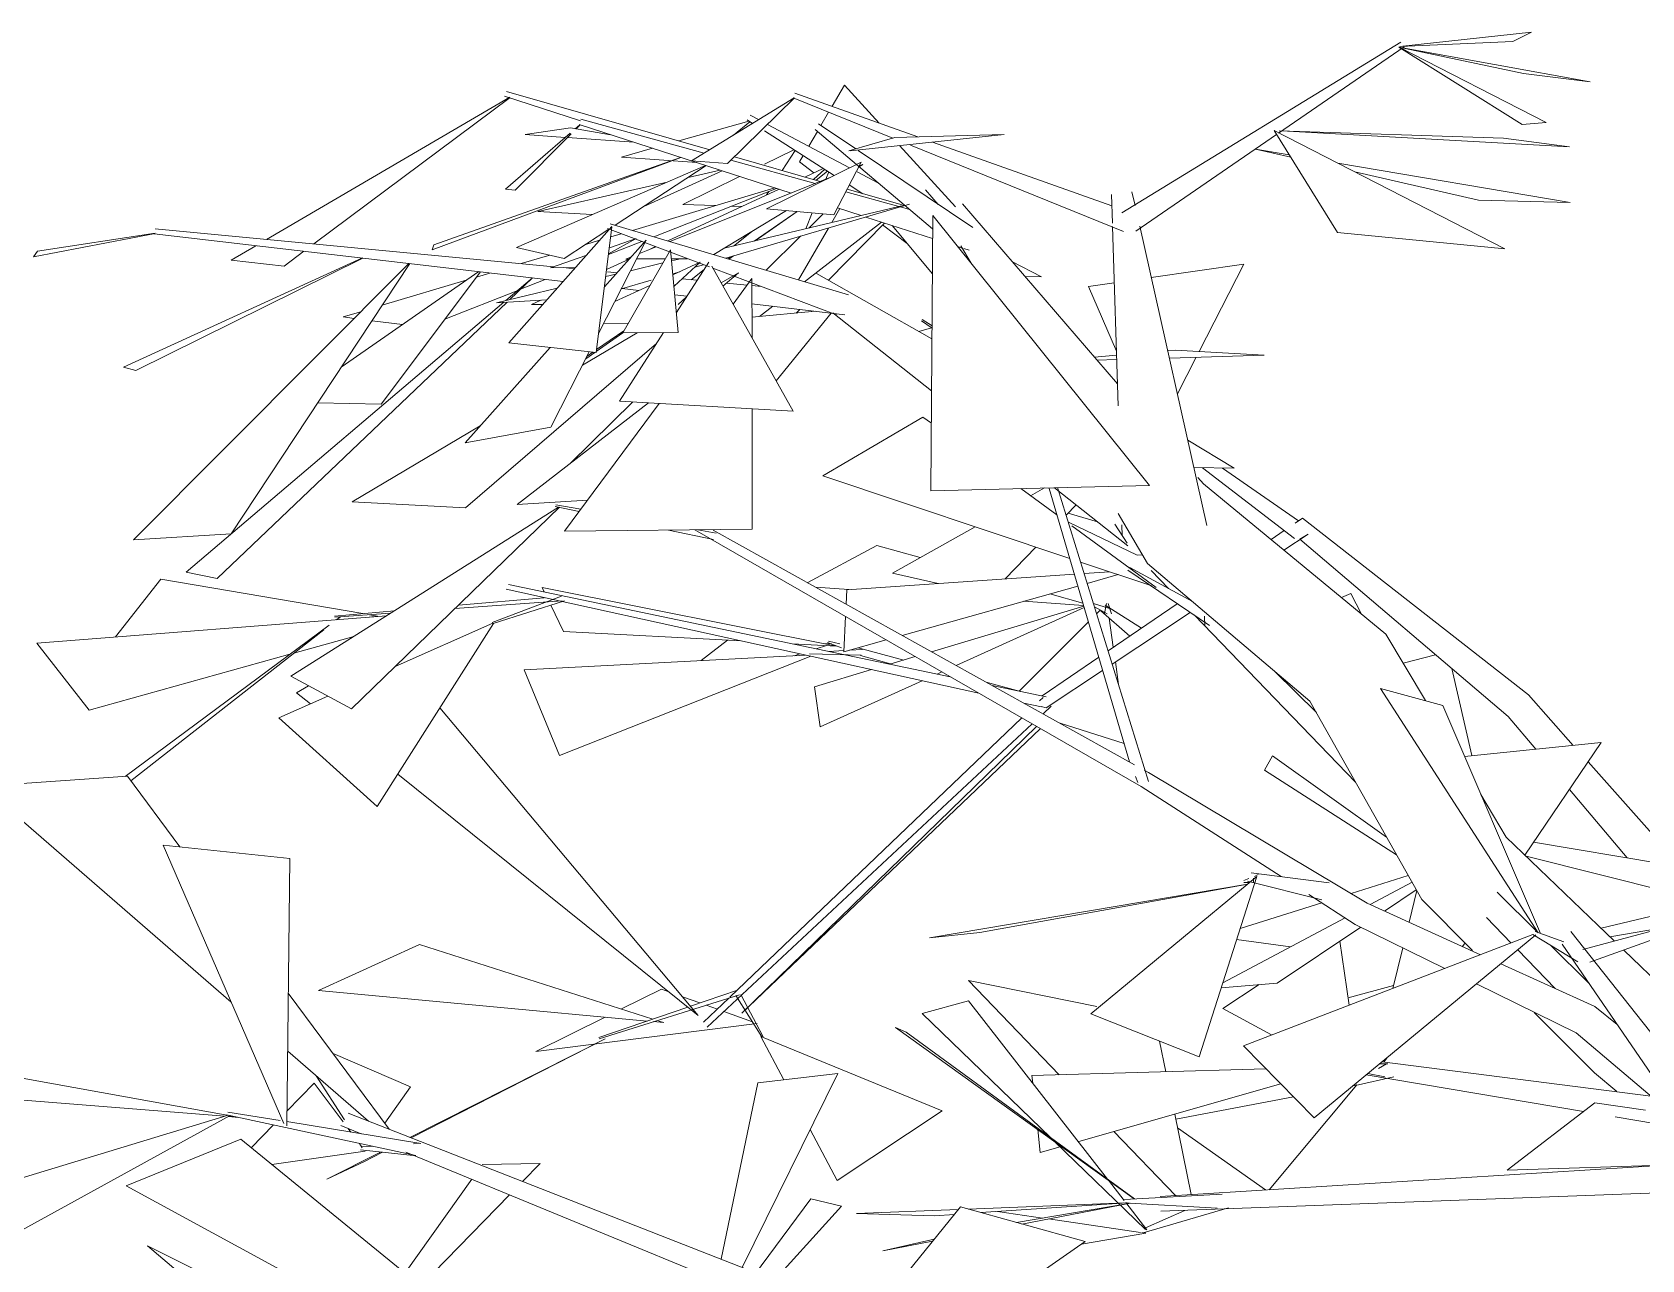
# Model space of a CAD drawing. Header units: millimetres. Extents: x 78096 to 288885, y -20632 to 149556.
# Drawn here: x 249691 to 250220, y 95048 to 95452 of the extents above; entities that cross this region are included whole.
import ezdxf

# ---------------------------------------------------------------- set-up
doc = ezdxf.new("R2010")
doc.units = ezdxf.units.MM
doc.layers.add('G-IMPT', color=8, linetype='Continuous', lineweight=9)
doc.layers.add('L-PLNT', color=71, linetype='Continuous', lineweight=9)

# ---------------------------------------------------------------- blocks, each defined once
blk = doc.blocks.new('ZZ-V - Tree Broadleaf 2 - 3dtree rotund SIMPLU-4826084-TOMH A-A')
at = {"layer": 'G-IMPT'}
for p, q in [((24508.5, 95099.75), (24479.75, 95077.62)), ((24508.5, 95099.75), (24525.16, 95097.33)), ((24534.17, 95079.32), (24479.75, 95077.62))]:
    blk.add_line(p, q, dxfattribs=at)
blk = doc.blocks.new('ZZ-V - Tree Broadleaf 2 - 3dtree rotund SIMPLU-4826109-TOMH A-A')
at = {"layer": 'G-IMPT'}
for p, q in [((24487.66, 95451.82), (24444.44, 95447.13)), ((24487.66, 95451.82), (24481.58, 95448.77)), ((24444.74, 95448.51), (24353.06, 95392.46)), ((24445.82, 95447.01), (24404.5, 95418.62)), ((24444.1, 95446.88), (24485.08, 95438.24)), ((24507.04, 95435.53), (24444.11, 95446.88)), ((24444.14, 95446.9), (24484.62, 95421.46)), ((24492.51, 95422.1), (24444.16, 95446.92)), ((24444.43, 95447.11), (24481.58, 95448.77)), ((24261.84, 95434.43), (24257.74, 95427.44)), ((24261.84, 95434.43), (24273.24, 95421.92)), ((24507.04, 95435.53), (24485.08, 95438.24)), ((24071.78, 95383.65), (24151.75, 95430.43)), ((24087.33, 95382.17), (24151.89, 95430.38)), ((24150.02, 95430.77), (24174.99, 95422.65)), ((24150.75, 95432.33), (24217.51, 95413.17)), ((24211.52, 95409.47), (24245.23, 95430.25)), ((24223.36, 95408.62), (24245.4, 95430.18)), ((24244.94, 95430.24), (24277.68, 95416.98)), ((24245.52, 95431.79), (24285.97, 95417.39)), ((24175.17, 95423.21), (24215.74, 95412.07)), ((24207.33, 95416.09), (24230.38, 95422.6)), ((24229.83, 95422.95), (24231.58, 95421.84)), ((24230.85, 95424.5), (24233.56, 95423.06)), ((24256.6, 95425.52), (24254.06, 95421.17)), ((24150.36, 95400.22), (24171.62, 95418.61)), ((24171.94, 95418.38), (24153.52, 95399.85)), ((24156.79, 95418.17), (24171.74, 95420.33)), ((24156.79, 95418.17), (24170.03, 95417.23)), ((24171.74, 95420.33), (24184.94, 95418.07)), ((24173.3, 95420.06), (24174.79, 95421.34)), ((24174.87, 95421.32), (24173.57, 95420.01)), ((24174.58, 95421.41), (24244.33, 95398.93)), ((24230.76, 95422.36), (24225.32, 95417.98)), ((24235.52, 95419.33), (24258.46, 95404.72)), ((24236.52, 95421.5), (24263.51, 95407.22)), ((24252.9, 95419.19), (24250.05, 95414.34)), ((24252.15, 95419.82), (24290.81, 95387.13)), ((24253.24, 95421.72), (24265.52, 95413.46)), ((24314.33, 95418.19), (24263.74, 95412.85)), ((24278.36, 95417.18), (24314.33, 95418.19)), ((24403.88, 95418.19), (24357.64, 95386.4)), ((24423.89, 95385.98), (24403.09, 95419.47)), ((24478.97, 95380.54), (24403.09, 95419.47)), ((24404.76, 95419.4), (24478.53, 95416.98)), ((24500.24, 95414.16), (24405.49, 95419.33)), ((24492.51, 95422.1), (24484.62, 95421.46)), ((24170.75, 95417.18), (24192.54, 95415.62)), ((24188.5, 95410.77), (24198.68, 95413.64)), ((24235.52, 95408.43), (24245.17, 95413.18)), ((24241.32, 95406.33), (24245.56, 95412.94)), ((24278.36, 95417.18), (24263.25, 95412.8)), ((24266.32, 95412.93), (24304.03, 95387.56)), ((24279.96, 95414.56), (24298.32, 95394.42)), ((24283.48, 95414.64), (24353.53, 95386.28)), ((24290.73, 95415.7), (24349.71, 95394.7)), ((24408.08, 95411.44), (24396.92, 95413.33)), ((24396.92, 95413.33), (24408.55, 95410.68)), ((24500.24, 95414.16), (24478.53, 95416.98)), ((24208.02, 95410.63), (24126.27, 95380.28)), ((24126.76, 95381.87), (24207.94, 95410.66)), ((24153.99, 95381), (24216.16, 95408.01)), ((24216.33, 95407.96), (24186.38, 95388.35)), ((24188.5, 95410.77), (24213.31, 95408.93)), ((24211.52, 95409.47), (24223.36, 95408.62)), ((24224.44, 95409.68), (24252.19, 95402.06)), ((24225.63, 95410.84), (24253.87, 95402.73)), ((24236.19, 95393.72), (24267.3, 95409.09)), ((24248.23, 95411.24), (24247, 95409.15)), ((24251.74, 95405.56), (24247, 95409.15)), ((24248.79, 95404.19), (24254.85, 95407.02)), ((24255.31, 95406.72), (24251.67, 95403.36)), ((24258.31, 95391.76), (24267.3, 95409.09)), ((24266.45, 95407.45), (24267.9, 95408.33)), ((24266.64, 95407.83), (24267.9, 95408.33)), ((24500.39, 95395.78), (24424.01, 95408.74)), ((24161.04, 95392.88), (24203.52, 95402.52)), ((24195.86, 95394.55), (24221.56, 95406.27)), ((24204.36, 95382.99), (24256.79, 95403.9)), ((24208.66, 95395.2), (24227.35, 95404.4)), ((24210.42, 95404.08), (24220.93, 95406.47)), ((24252.5, 95403.12), (24256.26, 95406.12)), ((24255.7, 95403.46), (24256.67, 95405.86)), ((24263.4, 95401.57), (24267.91, 95398.7)), ((24266.02, 95405.89), (24272.98, 95402.21)), ((24429.61, 95405.86), (24470.27, 95396.57)), ((24150.36, 95400.22), (24153.52, 95399.85)), ((24192.11, 95386.64), (24238.95, 95400.67)), ((24199.11, 95384.56), (24239.42, 95400.47)), ((24203.75, 95383.17), (24240.31, 95400.23)), ((24236.17, 95398.3), (24236.93, 95399.48)), ((24262.22, 95399.3), (24279.69, 95394.51)), ((24262.69, 95400.2), (24280.75, 95395.01)), ((24288.41, 95399.98), (24292.68, 95395.19)), ((24349.59, 95398.4), (24349.89, 95388.97)), ((24356.35, 95399.36), (24357.38, 95394.81)), ((24500.39, 95395.78), (24470.27, 95396.57)), ((24178.89, 95391.82), (24161.04, 95392.88)), ((24219.45, 95394.83), (24208.66, 95395.2)), ((24218.83, 95378.67), (24242.76, 95393.14)), ((24222.29, 95380.76), (24281.56, 95394.96)), ((24222.78, 95377.5), (24283.18, 95395.23)), ((24228.09, 95394.53), (24224.68, 95394.65)), ((24246.23, 95392.83), (24232.12, 95383.12)), ((24232.46, 95383.2), (24246.29, 95392.82)), ((24236.19, 95393.72), (24258.31, 95391.76)), ((24249.11, 95387.19), (24251.22, 95392.39)), ((24250.11, 95387.42), (24254.82, 95392.07)), ((24260.27, 95393.8), (24257.62, 95389.22)), ((24259.49, 95394.04), (24267.28, 95391.54)), ((24268.85, 95391.03), (24290.79, 95383.96)), ((24280.21, 95394.36), (24283.24, 95393.53)), ((24290.84, 95391.49), (24290.25, 95301)), ((24362.12, 95302.78), (24290.84, 95391.49)), ((24351.55, 95336.14), (24300.59, 95395.32)), ((23995.19, 95377.93), (24035.22, 95385.66)), ((23996.5, 95379.79), (24035.22, 95385.69)), ((24035.21, 95387.12), (24166.21, 95374.69)), ((24151.51, 95349.61), (24185.31, 95387.93)), ((24184.38, 95387.04), (24169.69, 95377.43)), ((24180.18, 95346.46), (24185.38, 95387.8)), ((24183.93, 95387.21), (24217.43, 95374.63)), ((24184.83, 95388.82), (24263.1, 95365.47)), ((24225.38, 95381.5), (24231.23, 95386.16)), ((24256.57, 95387.42), (24246.69, 95370.37)), ((24248.69, 95369.77), (24273.96, 95389.38)), ((24256.56, 95370.26), (24274.98, 95389.05)), ((24282.43, 95382.32), (24274.37, 95388.42)), ((24290.72, 95372.31), (24277.53, 95388.23)), ((24349.92, 95387.91), (24351.78, 95328.97)), ((24358.91, 95388.01), (24381, 95289.59)), ((24423.89, 95385.98), (24478.97, 95380.54)), ((24034.85, 95385.53), (24169.3, 95369.78)), ((24060.22, 95376.89), (24068.3, 95381.61)), ((24126.76, 95381.87), (24126.27, 95380.28)), ((24153.99, 95381), (24169.69, 95377.43)), ((24176.76, 95382.05), (24181.33, 95383.42)), ((24180.97, 95352.72), (24196.62, 95383.4)), ((24196.62, 95383.4), (24182.9, 95368.05)), ((24184.23, 95378.68), (24195.16, 95382.99)), ((24184.26, 95378.96), (24193.35, 95383.97)), ((24184.52, 95380.95), (24193.35, 95383.97)), ((24184.96, 95384.51), (24188.39, 95385.53)), ((24204.59, 95380.3), (24188.92, 95352.95)), ((24194.38, 95379.01), (24199.9, 95381.21)), ((24197.45, 95380.23), (24199.7, 95381.29)), ((24207.19, 95353.03), (24204.59, 95380.3)), ((24236.04, 95373.54), (24247.37, 95384.72)), ((24299.03, 95381.3), (24300.48, 95380.83)), ((24303.43, 95375.82), (24300.07, 95381.53)), ((24301.06, 95380.65), (24302.77, 95380.1)), ((23995.19, 95377.93), (23996.5, 95379.79)), ((24024.83, 95341.61), (24103.34, 95377.56)), ((24028.02, 95284.84), (24118.59, 95375.78)), ((24028.87, 95340.54), (24103.48, 95377.54)), ((24060.13, 95286.9), (24118.93, 95375.74)), ((24060.22, 95376.89), (24077.6, 95374.91)), ((24077.6, 95374.91), (24084.1, 95379.76)), ((24155.55, 95375.7), (24164.93, 95378.51)), ((24165.15, 95374.33), (24176.84, 95378.33)), ((24183.61, 95373.78), (24191.01, 95377.23)), ((24189.91, 95377.23), (24191.76, 95377.97)), ((24189.91, 95377.23), (24191.1, 95377.23)), ((24191.52, 95373.39), (24202.08, 95375.92)), ((24193.48, 95377.25), (24202.87, 95377.29)), ((24204.87, 95377.3), (24210.23, 95377.33)), ((24204.94, 95376.61), (24207.91, 95377.32)), ((24214.4, 95376.16), (24205.38, 95372.01)), ((24205.85, 95368.28), (24214.4, 95376.16)), ((24206.56, 95359.63), (24217.22, 95376.17)), ((24212.61, 95374.51), (24215.49, 95375.36)), ((24224.83, 95378.1), (24223.6, 95377.25)), ((24223.82, 95377.19), (24225.35, 95378.25)), ((24326.63, 95371.4), (24316.86, 95376.42)), ((24362.7, 95371.12), (24393.08, 95375.5)), ((24393.08, 95375.5), (24378.4, 95346.83)), ((24096.36, 95341.64), (24141.65, 95373.09)), ((24109.48, 95329.53), (24142.14, 95373.04)), ((24109.86, 95362.03), (24137.74, 95370.37)), ((24140.83, 95371.3), (24145.19, 95372.6)), ((24150.48, 95363.57), (24159.27, 95371.04)), ((24159.3, 95371.03), (24151.78, 95363.88)), ((24155.35, 95367.28), (24163.42, 95370.47)), ((24165.15, 95374.33), (24173.43, 95374.46)), ((24169.33, 95374.4), (24173.06, 95374.04)), ((24183.32, 95371.43), (24186.63, 95372.22)), ((24183.89, 95373.01), (24187.06, 95372.71)), ((24188.47, 95367.42), (24198.23, 95370.29)), ((24205.34, 95372.38), (24207.66, 95373.06)), ((24208.45, 95370.68), (24213.38, 95370.22)), ((24211.45, 95370.4), (24215.67, 95373.76)), ((24244.92, 95327.21), (24218.24, 95374.82)), ((24218.59, 95374.19), (24259.23, 95358.92)), ((24221.3, 95369.35), (24227.01, 95372.73)), ((24221.88, 95368.31), (24227.01, 95372.73)), ((24225.19, 95362.42), (24231.4, 95370.78)), ((24231.42, 95351.3), (24231.4, 95370.78)), ((24252.62, 95372.49), (24290.58, 95350.97)), ((24326.63, 95371.4), (24321.08, 95371.52)), ((24130.43, 95357.44), (24154.41, 95366.91)), ((24147.46, 95362.84), (24167.4, 95367.62)), ((24197.85, 95368.54), (24186.34, 95363.24)), ((24188.74, 95367.5), (24194.19, 95366.86)), ((24206, 95365.48), (24210.02, 95365)), ((24209.8, 95364.66), (24207.16, 95362.22)), ((24223.03, 95369.3), (24229.82, 95368.66)), ((24231.4, 95368.51), (24234.5, 95368.21)), ((24342.04, 95368.14), (24350.5, 95369.36)), ((24342.04, 95368.14), (24351.21, 95346.93)), ((24045.37, 95274.26), (24149.79, 95362.98)), ((24150.91, 95363.04), (24055.53, 95272.19)), ((24096.98, 95358.17), (24102.79, 95359.91)), ((24147.46, 95362.84), (24164.03, 95363.8)), ((24158.96, 95362.28), (24161.97, 95363.68)), ((24158.96, 95362.28), (24162.69, 95362.28)), ((24231.41, 95362.5), (24261.93, 95358.92)), ((24231.41, 95358.05), (24252.31, 95360.05)), ((24233.89, 95358.29), (24238.28, 95361.69)), ((24239.34, 95337.16), (24257.44, 95359.45)), ((24245.96, 95359.44), (24247.15, 95360.65)), ((24257.99, 95359.57), (24290.46, 95333.9)), ((24100.59, 95357.71), (24096.98, 95358.17)), ((24116.55, 95355.66), (24106.5, 95356.95)), ((24190.7, 95356.06), (24182.74, 95356.18)), ((24286.27, 95353.41), (24290.46, 95354.58)), ((24287.11, 95356.95), (24290.6, 95354.49)), ((24287.39, 95357.33), (24290.6, 95355.22)), ((24137.17, 95295.35), (24200.02, 95349.48)), ((24151.51, 95349.61), (24180.18, 95346.46)), ((24175.65, 95342.28), (24193.68, 95352.97)), ((24180.23, 95346.86), (24188.92, 95352.9)), ((24189.32, 95353.65), (24180.31, 95347.44)), ((24187.8, 95330.52), (24202.29, 95353.01)), ((24207.19, 95353.03), (24188.92, 95352.95)), ((24165.08, 95348.12), (24137.06, 95316.78)), ((24165.29, 95321.97), (24177.91, 95346.71)), ((24176.74, 95344.43), (24179.74, 95346.51)), ((24179.06, 95346.59), (24177.18, 95345.29)), ((24351.25, 95345.58), (24343.98, 95344.93)), ((24351.3, 95344.17), (24344.79, 95343.99)), ((24370.52, 95347.3), (24368.09, 95347.09)), ((24399.85, 95345.55), (24368.64, 95344.66)), ((24399.85, 95345.55), (24370.52, 95347.3)), ((24377.42, 95344.91), (24371.28, 95332.9)), ((24024.83, 95341.61), (24028.87, 95340.54)), ((24088.64, 95329.97), (24109.48, 95329.53)), ((24154.24, 95296.48), (24197.4, 95329.97)), ((24169.74, 95287.73), (24200.94, 95329.76)), ((24171.6, 95309.95), (24192.19, 95330.27)), ((24187.8, 95330.52), (24244.92, 95327.21)), ((24231.48, 95288.34), (24231.44, 95327.99)), ((24100, 95297.42), (24142.04, 95322.35)), ((24254.67, 95305.91), (24287.64, 95325.23)), ((24287.64, 95325.23), (24290.39, 95323.22)), ((24165.29, 95321.97), (24137.06, 95316.78)), ((24374.7, 95317.64), (24390, 95308.39)), ((24376.73, 95308.64), (24390, 95308.39)), ((24379.51, 95308.58), (24409.75, 95285.32)), ((24386.13, 95308.46), (24411.14, 95291.13)), ((24254.67, 95305.91), (24335.89, 95278.75)), ((24362.12, 95302.78), (24290.25, 95301)), ((24319.83, 95301.73), (24331.65, 95293.1)), ((24323.03, 95299.39), (24327.55, 95301.92)), ((24329.13, 95301.8), (24355.55, 95211.85)), ((24330.83, 95302.01), (24355.04, 95282.87)), ((24331.9, 95302.03), (24361.82, 95205.36)), ((24379.87, 95303.26), (24378.02, 95305.41)), ((24439.85, 95253.9), (24379.87, 95303.26)), ((24167.84, 95295.65), (24079.78, 95240.02)), ((24099.69, 95229.24), (24168.13, 95295.61)), ((24100, 95297.42), (24137.17, 95295.35)), ((24177.32, 95297.94), (24154.24, 95296.48)), ((24166.7, 95295.84), (24174.54, 95294.2)), ((24166.9, 95296.37), (24175.09, 95294.93)), ((24334.7, 95292.97), (24337.96, 95296.37)), ((24335.32, 95293.61), (24345, 95290.81)), ((24335.43, 95290.63), (24358.06, 95279.84)), ((24361.5, 95277.09), (24351.85, 95293.48)), ((24412.4, 95291.99), (24410.04, 95290.38)), ((24486.7, 95233.85), (24412.4, 95291.99)), ((24028.02, 95284.84), (24060.13, 95286.9)), ((24169.74, 95287.73), (24231.48, 95288.34)), ((24204, 95288.07), (24218.75, 95285)), ((24359.35, 95203.73), (24212.6, 95288.15)), ((24213.66, 95288.16), (24219.61, 95287.12)), ((24357.22, 95210.92), (24218.61, 95288)), ((24277.64, 95273.96), (24304.77, 95289.16)), ((24336.6, 95289.49), (24364.35, 95269.24)), ((24350.74, 95290.07), (24354.75, 95283.81)), ((24353.01, 95289.81), (24353.13, 95286.14)), ((24406.4, 95287.89), (24402.1, 95284.96)), ((24414.3, 95286.78), (24406.32, 95281.49)), ((24414.3, 95286.78), (24411.56, 95285.06)), ((24480.03, 95226.8), (24411.56, 95285.06)), ((24249.6, 95270.76), (24272.49, 95283)), ((24286.68, 95279.02), (24272.49, 95283)), ((24314.7, 95272.03), (24324.7, 95282.5)), ((24359.85, 95279.89), (24358.06, 95279.84)), ((24339.47, 95277.56), (24362.89, 95269.73)), ((24355.01, 95274.89), (24381.8, 95256.66)), ((24355.61, 95275.76), (24376.22, 95264.6)), ((24414.87, 95231.83), (24361.5, 95277.09)), ((24362.68, 95274.75), (24368.39, 95268.84)), ((24022.12, 95252.93), (24037.05, 95271.97)), ((24103.44, 95260.62), (24037.05, 95271.97)), ((24045.37, 95274.26), (24055.53, 95272.19)), ((24151.37, 95270.23), (24296.56, 95239.85)), ((24163.14, 95267.77), (24162.48, 95269.15)), ((24162.48, 95269.15), (24259.25, 95249.94)), ((24252.3, 95269.26), (24263.24, 95268.52)), ((24262.58, 95268.48), (24337.41, 95273.58)), ((24277.64, 95273.96), (24292.59, 95270.52)), ((24280.76, 95253.44), (24338.56, 95269.68)), ((24340.64, 95273.8), (24349, 95274.37)), ((24341.64, 95270.55), (24351.85, 95273.42)), ((24133.73, 95262.24), (24169.02, 95264.78)), ((24134.9, 95263.38), (24163.06, 95265.85)), ((24168.77, 95266.35), (24146.04, 95257.71)), ((24146.27, 95257.33), (24169.74, 95264.78)), ((24150.57, 95268.6), (24305.96, 95234.45)), ((24262.58, 95268.48), (24262.35, 95263.68)), ((24320.63, 95264.65), (24340.43, 95263.31)), ((24340.22, 95264.02), (24329.29, 95267.08)), ((24343.68, 95263.96), (24349.01, 95262.34)), ((24348, 95263.94), (24347.35, 95260.61)), ((24371.21, 95263.86), (24348.51, 95248.36)), ((24348.54, 95263.93), (24349.57, 95260.58)), ((24428.35, 95267.27), (24425.27, 95265.89)), ((24428.35, 95267.27), (24431.86, 95260.47)), ((23996.23, 95250.9), (24111.24, 95259.89)), ((24094.2, 95259.8), (24113.83, 95261.53)), ((24094.25, 95259.41), (24112.55, 95260.72)), ((24094.77, 95258.61), (24096.05, 95259.56)), ((24096.07, 95259.56), (24094.86, 95258.61)), ((24105.59, 95259.45), (24108.27, 95259.79)), ((24108.27, 95259.79), (24105.7, 95260.23)), ((24169.41, 95254.74), (24165.26, 95263.36)), ((24262.15, 95259.65), (24261.58, 95248.05)), ((24290.41, 95248.07), (24340.5, 95263.07)), ((24340.63, 95262.63), (24298.52, 95243.56)), ((24344.05, 95262.79), (24348.18, 95260.58)), ((24344.73, 95260.59), (24345.96, 95261.81)), ((24346.13, 95261.47), (24355.66, 95253.24)), ((24347.58, 95263.35), (24359.51, 95255.87)), ((24350.21, 95249.52), (24348.86, 95259.12)), ((24375.44, 95260.99), (24349.86, 95244.02)), ((24376.88, 95260.05), (24429.88, 95205.18)), ((24380.23, 95259.8), (24380.34, 95256.58)), ((24025.35, 95207.08), (24092.37, 95256.83)), ((24090.62, 95255.3), (24027.21, 95205.63)), ((24108.18, 95197.16), (24146.4, 95257.37)), ((24146.21, 95257.43), (24114.14, 95243.25)), ((24169.41, 95254.74), (24227.82, 95251.62)), ((24319.21, 95235.14), (24342.02, 95257.89)), ((24452.82, 95231.98), (24439.85, 95253.9)), ((24013.53, 95228.81), (23996.23, 95250.9)), ((24080.81, 95247.61), (24100.51, 95253.11)), ((24223.36, 95251.86), (24214.74, 95245.17)), ((24244.61, 95250.72), (24259.25, 95249.94)), ((24252.55, 95249.06), (24255.9, 95250.12)), ((24254.85, 95250.82), (24257.53, 95250.65)), ((24256.29, 95251.13), (24260.83, 95249.35)), ((24256.54, 95251.59), (24260.25, 95250.69)), ((24256.71, 95248.19), (24261.6, 95248.48)), ((24261.58, 95248.05), (24275.51, 95251.96)), ((24263.51, 95248.59), (24267.78, 95248.84)), ((24281.33, 95245.35), (24266.34, 95249.39)), ((24013.53, 95228.81), (24079.43, 95247.23)), ((24249.02, 95246.96), (24156.56, 95242.12)), ((24168.18, 95213.93), (24250.71, 95246.59)), ((24245.3, 95246.76), (24247.19, 95247.36)), ((24250.31, 95247.36), (24267.31, 95246.98)), ((24276.98, 95244.05), (24267.11, 95246.84)), ((24276.79, 95243.99), (24285.06, 95246.47)), ((24345.44, 95246.26), (24326.77, 95233.52)), ((24351.93, 95237.33), (24350.88, 95244.72)), ((24445.5, 95244.35), (24456.19, 95247.08)), ((24099.69, 95229.24), (24079.78, 95240.02)), ((24168.18, 95213.93), (24156.56, 95242.12)), ((24252, 95236.57), (24270.75, 95242.18)), ((24287.4, 95238.52), (24253.84, 95223.33)), ((24293.82, 95241.43), (24292.3, 95240.74)), ((24319.73, 95235.01), (24308.44, 95238.05)), ((24346.71, 95241.93), (24328.12, 95229.59)), ((24403.37, 95241.58), (24417.01, 95228.04)), ((24468.12, 95213.9), (24461.47, 95242.58)), ((24091.94, 95233.44), (24075.89, 95226.34)), ((24081.66, 95234.58), (24085.63, 95236.85)), ((24081.66, 95234.58), (24086.23, 95230.91)), ((24252, 95236.57), (24253.84, 95223.33)), ((24310.4, 95236.96), (24328.17, 95233.24)), ((24325.97, 95231.89), (24327.18, 95233.04)), ((24458.55, 95230.41), (24438.08, 95236.02)), ((24438.08, 95236.02), (24489.86, 95155.67)), ((24501.45, 95217.27), (24486.7, 95233.85)), ((24128.76, 95229.58), (24213.77, 95128.4)), ((24320.77, 95231.19), (24326.59, 95229.91)), ((24328.12, 95229.59), (24326.54, 95230.04)), ((24327.13, 95227.65), (24329.79, 95230.12)), ((24451.6, 95166.63), (24414.87, 95231.83)), ((24458.55, 95230.41), (24490.66, 95155.38)), ((24489.08, 95216.02), (24480.03, 95226.8)), ((24108.18, 95197.16), (24075.89, 95226.34)), ((24216.67, 95124.64), (24323.56, 95224.32)), ((24224.12, 95134.43), (24320.13, 95226.29)), ((24324.97, 95223.5), (24228.12, 95129.18)), ((24228.12, 95129.18), (24326.24, 95222.78)), ((24353.77, 95217.89), (24332.72, 95224.54)), ((24510.64, 95218.2), (24465.72, 95213.66)), ((24510.64, 95218.2), (24485.51, 95181.21)), ((24402.56, 95213.85), (24399.96, 95209.1)), ((24402.56, 95213.85), (24440.06, 95187.11)), ((24538.7, 95175.41), (24506.3, 95211.81)), ((24026.1, 95207.13), (23978.29, 95203.86)), ((24026.1, 95207.13), (24043.31, 95183.92)), ((24114.95, 95207.83), (24213.77, 95128.4)), ((24357.46, 95207.01), (24358.24, 95205.09)), ((24361.81, 95208.37), (24360.39, 95209.16)), ((24433.64, 95165.38), (24361.81, 95208.37)), ((24443.35, 95181.28), (24399.96, 95209.1)), ((23978.29, 95203.86), (24060.23, 95132.8)), ((24405.36, 95174.12), (24359.35, 95203.73)), ((24479.42, 95187.07), (24471.07, 95201.17)), ((24519.14, 95180.24), (24500.18, 95202.8)), ((24079.48, 95180.05), (24037.85, 95184.51)), ((24077.47, 95092.97), (24037.85, 95184.51)), ((24514.98, 95152.9), (24479.42, 95187.07)), ((24488.37, 95185.42), (24530.09, 95178.39)), ((24079.48, 95180.05), (24078.47, 95092.2)), ((24485.92, 95180.82), (24533.55, 95168.93)), ((24342.77, 95128.98), (24397.37, 95174.11)), ((24378.44, 95114.85), (24397.37, 95174.11)), ((24395.52, 95175.39), (24421.14, 95172.08)), ((24396.64, 95174.2), (24397.83, 95174.76)), ((24428.37, 95168.53), (24447.19, 95174.46)), ((24289.77, 95154), (24394.36, 95171.62)), ((24393.21, 95171.4), (24306.34, 95155.77)), ((24393.08, 95172.2), (24395.05, 95172.19)), ((24393.11, 95172.84), (24394.76, 95173.55)), ((24394.37, 95172.61), (24418.8, 95166.52)), ((24396.25, 95173.57), (24396.25, 95172.17)), ((24434.61, 95164.93), (24448.42, 95172.27)), ((24439.36, 95162.77), (24449.82, 95169.79)), ((24449.97, 95169.52), (24447.43, 95159.11)), ((24476.45, 95169), (24489.84, 95155.7)), ((24391.92, 95157.04), (24418.75, 95165.5)), ((24429.78, 95158.4), (24414.49, 95168.24)), ((24470.95, 95148.42), (24433.64, 95165.38)), ((24468.29, 95149.87), (24451.6, 95166.63)), ((24386.22, 95139.19), (24426.41, 95160.57)), ((24459.22, 95143.92), (24429.78, 95158.4)), ((24472.88, 95160.67), (24480.99, 95152.28)), ((24545.71, 95161.15), (24504.56, 95150.11)), ((24546.29, 95160.14), (24506.93, 95145.94)), ((24510.59, 95157.12), (24531.29, 95162.11)), ((24289.77, 95154), (24306.34, 95155.77)), ((24390.75, 95153.4), (24408.49, 95151.04)), ((24488.19, 95155.04), (24392.97, 95118.47)), ((24404.07, 95139.1), (24431.54, 95157.53)), ((24416.21, 95094.79), (24489.17, 95154.92)), ((24424.66, 95152.91), (24427.77, 95131.84)), ((24488.19, 95155.09), (24502.97, 95146.05)), ((24488.86, 95156.03), (24498.31, 95152.62)), ((24500.67, 95156.09), (24545.12, 95099.79)), ((24513.49, 95154.33), (24529.41, 95157.1)), ((24122.12, 95151.8), (24088.86, 95136.61)), ((24122.12, 95151.8), (24198.83, 95127.26)), ((24445.38, 95150.72), (24442.11, 95137.35)), ((24465.87, 95152.3), (24465.05, 95151.1)), ((24483.19, 95150), (24495.48, 95137.28)), ((24494.1, 95151.47), (24506.43, 95139.22)), ((24497.78, 95151.85), (24539.32, 95091.22)), ((24531.98, 95136.57), (24518.05, 95149.95)), ((24508.48, 95131.37), (24477.61, 95145.4)), ((24188.48, 95130.58), (24201.61, 95137.1)), ((24204.02, 95136.24), (24201.61, 95137.1)), ((24344.81, 95131.4), (24302.58, 95139.92)), ((24302.58, 95139.92), (24332.39, 95108.96)), ((24385.7, 95137.56), (24404.07, 95139.1)), ((24398.13, 95138.6), (24386.22, 95130.79)), ((24427.41, 95134.27), (24442.34, 95138.27)), ((24502.34, 95122.7), (24469.61, 95138.8)), ((24078.97, 95135.8), (24112.17, 95091.02)), ((24088.86, 95136.61), (24196.94, 95126.62)), ((24181.22, 95120.81), (24227.34, 95135.27)), ((24214.31, 95132.56), (24208.54, 95134.62)), ((24211.18, 95131.49), (24226.63, 95136.78)), ((24215.52, 95126.2), (24223.81, 95134.13)), ((24220.03, 95130.52), (24216.36, 95131.83)), ((24234.7, 95121.45), (24226.14, 95135.07)), ((24235.13, 95121.47), (24227.79, 95135.3)), ((24302.58, 95133.31), (24287.32, 95129.12)), ((24302.58, 95133.31), (24348.35, 95074.57)), ((24160.32, 95116.58), (24183.09, 95127.9)), ((24181.05, 95121.18), (24210.3, 95131.19)), ((24198.88, 95126.44), (24202.45, 95126.11)), ((24200.82, 95126.63), (24202.45, 95126.11)), ((24231.6, 95126.38), (24222.15, 95129.76)), ((24329.56, 95088.3), (24287.32, 95129.12)), ((24342.77, 95128.98), (24378.44, 95114.85)), ((24386.22, 95130.79), (24402.25, 95122.04)), ((24508.41, 95109.57), (24488.61, 95129.46)), ((24515.82, 95125.52), (24508.48, 95131.37)), ((24160.32, 95116.58), (24233.14, 95125.83)), ((24293.91, 95097.08), (24234.28, 95121.48)), ((24241.83, 95107.29), (24234.28, 95121.48)), ((24282.13, 95122.96), (24278.63, 95124.47)), ((24357.11, 95068.14), (24278.63, 95124.47)), ((24282.13, 95122.96), (24357.15, 95068.14)), ((24538.89, 95091.84), (24502.34, 95122.7)), ((24078.76, 95116.74), (24105.32, 95093.7)), ((24119.1, 95105.02), (24093.72, 95115.91)), ((24118.93, 95088.37), (24183.11, 95120.82)), ((24119.31, 95088.22), (24183.11, 95120.82)), ((24365.44, 95120), (24367.51, 95109.96)), ((24416.21, 95094.79), (24392.97, 95118.47)), ((23962.53, 95113.02), (24059.43, 95095.53)), ((24323.46, 95108.7), (24400.41, 95110.89)), ((24437.35, 95111.01), (24440, 95112.5)), ((24437.71, 95112.52), (24440.46, 95112.52)), ((24438.6, 95113.25), (24526.91, 95101.96)), ((24440.26, 95114.61), (24439.27, 95113.16)), ((24078.53, 95097.02), (24087.48, 95106.2)), ((24097, 95093.52), (24087.48, 95106.2)), ((24088.12, 95108.62), (24097.39, 95094.17)), ((24233.36, 95106.31), (24221.24, 95048.32)), ((24259.69, 95109.37), (24228.16, 95045.62)), ((24259.69, 95109.37), (24233.36, 95106.31)), ((24323.46, 95108.7), (24323.73, 95106.17)), ((24338.91, 95087.01), (24405.24, 95105.97)), ((24430.27, 95105.59), (24401.44, 95071.15)), ((24429.02, 95105.35), (24430.27, 95105.59)), ((24429.88, 95105.42), (24442.47, 95108.32)), ((24433.38, 95108.94), (24504.77, 95096.88)), ((24433.9, 95109.37), (24439.49, 95108.32)), ((24515.71, 95103.4), (24508.41, 95109.57)), ((23956.36, 95103.37), (24058.13, 95095.31)), ((24119.1, 95105.02), (24110.68, 95093.03)), ((24370.74, 95094.32), (24409.48, 95101.65)), ((23960.56, 95065.72), (24058.86, 95095.53)), ((23980.71, 95052.04), (24059.89, 95095.59)), ((24058.62, 95095.74), (24120.89, 95082.38)), ((24059.03, 95096.7), (24076.26, 95093.9)), ((24059.22, 95095.22), (24062.67, 95094.95)), ((24059.7, 95095.48), (24062.67, 95094.95)), ((24098.66, 95096.31), (24232.71, 95043.84)), ((24293.91, 95097.08), (24259.43, 95074.21)), ((24370.39, 95096.01), (24375.85, 95069.58)), ((24515.21, 95095.12), (24542.26, 95090.55)), ((24066.76, 95084.96), (24074.05, 95092.43)), ((24078.49, 95093.54), (24122.59, 95086.37)), ((24096.27, 95092.3), (24102.92, 95089.56)), ((24099.55, 95090.11), (24098.64, 95091.33)), ((24259.43, 95074.21), (24250.55, 95090.9)), ((24325.39, 95090.9), (24326.21, 95083.37)), ((24350.37, 95090.28), (24370.61, 95069.25)), ((24371.33, 95091.45), (24400.28, 95071.08)), ((24063.34, 95087.74), (24025.67, 95072.37)), ((24063.34, 95087.74), (24137.88, 95027.05)), ((24102.4, 95086.35), (24103.3, 95084.96)), ((24102.69, 95084.23), (24120.01, 95082.37)), ((24103.2, 95085.22), (24106.65, 95085.44)), ((24120.1, 95086.28), (24122.2, 95086.41)), ((24326.21, 95083.37), (24332.73, 95085.24)), ((24360.84, 95058.08), (24331.13, 95086.78)), ((24073.51, 95079.46), (24104.24, 95083.86)), ((24091.65, 95074.58), (24109.32, 95083.52)), ((24104, 95080.4), (24091.65, 95074.58)), ((24104, 95080.4), (24109.97, 95083.45)), ((24117.64, 95083.5), (24228.29, 95037.9)), ((24161.72, 95079.74), (24142.73, 95079.43)), ((24161.72, 95079.74), (24155.99, 95073.87)), ((24365.62, 95068.95), (24552.75, 95080.47)), ((24117.36, 95043.76), (24139.28, 95074.58)), ((24348.61, 95074.24), (24353.78, 95067.6)), ((24143.66, 95008.25), (24025.67, 95072.37)), ((24151.69, 95069.47), (24122.5, 95039.57)), ((24199.9, 94999.75), (24250.8, 95068.14)), ((24260.82, 95065.71), (24250.8, 95068.14)), ((24353.91, 95067.97), (24386, 95069.65)), ((24365.81, 95064.06), (24567.87, 95071.6)), ((24260.82, 95065.71), (24201.05, 94999.83)), ((24299.25, 95064.63), (24265.8, 95063.3)), ((24291.3, 95062.59), (24265.8, 95063.3)), ((24299.94, 95065.48), (24280.88, 95041.95)), ((24291.3, 95062.59), (24297.96, 95063.04)), ((24299.94, 95065.48), (24340.98, 95054.09)), ((24354.27, 95066.83), (24302.53, 95064.76)), ((24306.65, 95063.62), (24354.73, 95066.83)), ((24312.16, 95063.99), (24326.96, 95061.83)), ((24318.4, 95060.36), (24355.81, 95066.77)), ((24355.83, 95066.77), (24320.17, 95059.87)), ((24353.52, 95066.87), (24384.41, 95065.11)), ((24354.3, 95066.94), (24361.27, 95057.99)), ((24359.98, 95056.93), (24388.04, 95065.17)), ((24360.77, 95058.63), (24373.68, 95064.35)), ((24328.85, 95061.55), (24359.15, 95057.12)), ((24056.57, 95032.48), (24032.62, 95052.7)), ((24032.62, 95052.7), (24088.16, 95025.15)), ((24291.36, 95054.89), (24274.4, 95051.01)), ((24290.79, 95054.18), (24274.4, 95051.01)), ((24340.98, 95054.09), (24322.92, 95041.49)), ((24339.74, 95053.22), (24360.87, 95056.87)), ((24359.61, 95057.05), (24360.87, 95056.87))]:
    blk.add_line(p, q, dxfattribs=at)

msp = doc.modelspace()

# ---------------------------------------------------------------- block references
at = {"layer": 'L-PLNT'}
for name in ['ZZ-V - Tree Broadleaf 2 - 3dtree rotund SIMPLU-4826109-TOMH A-A', 'ZZ-V - Tree Broadleaf 2 - 3dtree rotund SIMPLU-4826084-TOMH A-A']:
    msp.add_blockref(name, (225696.455, 0), dxfattribs=at)

doc.saveas('drawing.dxf')
